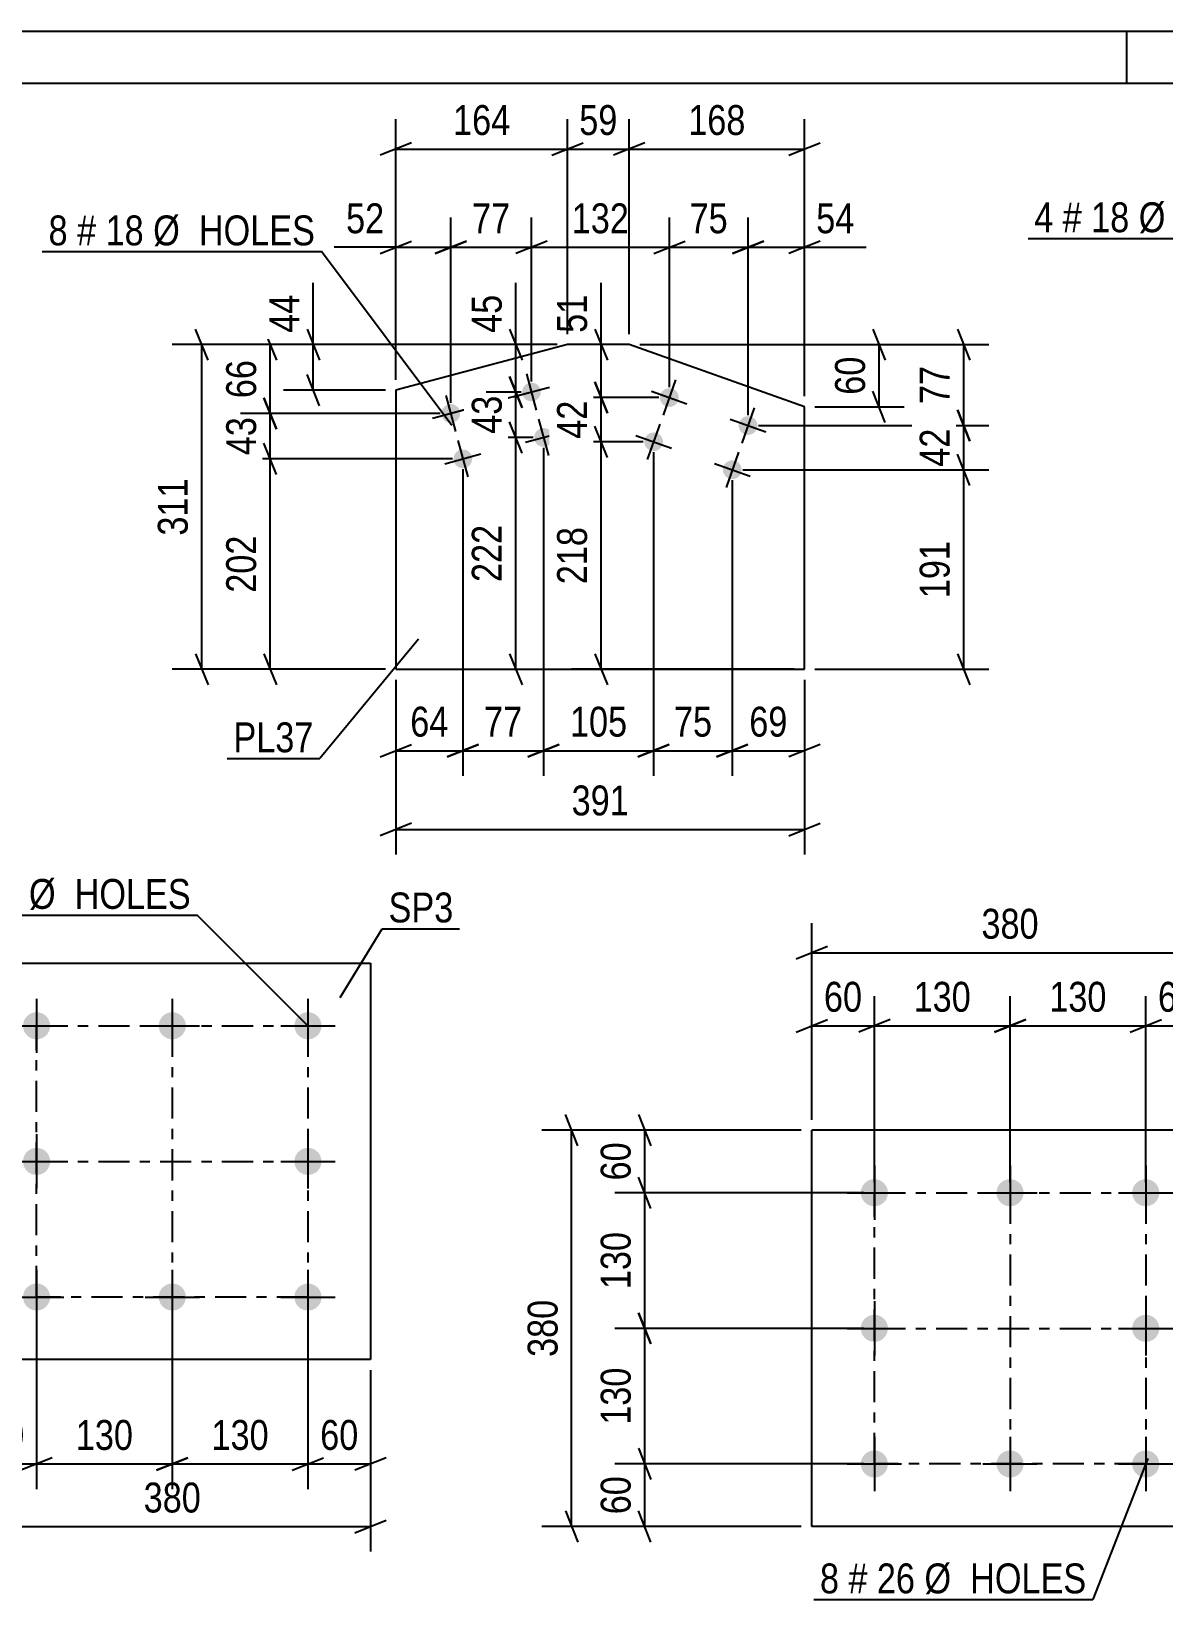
# Model space of a CAD drawing. Header units: millimetres. Extents: x 0 to 420, y 0 to 297.
# Drawn here: x 105 to 213.5, y 146.7 to 297 of the extents above; entities that cross this region are included whole.
import ezdxf

# ---------------------------------------------------------------- set-up
doc = ezdxf.new("R2010")
doc.units = ezdxf.units.MM
doc.linetypes.add('DXK_LINE_DOT3', pattern=[5.9187, 2.979, -0.9799, 0.9799, -0.9799])
doc.styles.add('Arial Narrow', font='ARIALN.TTF', dxfattribs={"height": 0.2})

# ---------------------------------------------------------------- blocks, each defined once
blk = doc.blocks.new('Unknown-283123132-1133')
at = {"color": 5, "linetype": 'Continuous'}
for p, q in [((420, 297), (0, 297)), ((210, 292), (210, 297)), ((415, 292), (5, 292))]:
    blk.add_line(p, q, dxfattribs=at)
blk = doc.blocks.new('Part-283123132-3939 - 3923')
at = {"color": 2, "linetype": 'Continuous'}
for p, q in [((99.54, 169.68), (99.54, 207.68)), ((99.54, 207.68), (137.54, 207.68)), ((137.54, 207.68), (137.54, 169.68)), ((137.54, 169.68), (99.54, 169.68))]:
    blk.add_line(p, q, dxfattribs=at)
blk = doc.blocks.new('Bolt-283123132-3944 - 3923')
at = {"linetype": 'Continuous'}
for points in [[(105.54, 202.98, -1), (105.54, 200.38, -1)], [(118.54, 202.98, -1), (118.54, 200.38, -1)], [(131.54, 202.98, -1), (131.54, 200.38, -1)], [(105.54, 189.98, -1), (105.54, 187.38, -1)], [(131.54, 189.98, -1), (131.54, 187.38, -1)], [(105.54, 176.98, -1), (105.54, 174.38, -1)], [(118.54, 176.98, -1), (118.54, 174.38, -1)], [(131.54, 176.98, -1), (131.54, 174.38, -1)]]:
    blk.add_hatch(color=1, dxfattribs=at).paths.add_polyline_path(points)
at = {"color": 1, "linetype": 'Continuous'}
for p, q in [((105.54, 204.28), (105.54, 199.08)), ((118.54, 204.28), (118.54, 199.08)), ((131.54, 204.28), (131.54, 199.08)), ((102.94, 201.68), (108.14, 201.68)), ((115.94, 201.68), (121.14, 201.68)), ((128.94, 201.68), (134.14, 201.68)), ((105.54, 191.28), (105.54, 186.08)), ((131.54, 191.28), (131.54, 186.08)), ((102.94, 188.68), (108.14, 188.68)), ((128.94, 188.68), (134.14, 188.68)), ((105.54, 178.28), (105.54, 173.08)), ((118.54, 178.28), (118.54, 173.08)), ((131.54, 178.28), (131.54, 173.08)), ((102.94, 175.68), (108.14, 175.68)), ((115.94, 175.68), (121.14, 175.68)), ((128.94, 175.68), (134.14, 175.68))]:
    blk.add_line(p, q, dxfattribs=at)
blk = doc.blocks.new('Part-283123132-3548 - 3532')
at = {"color": 2, "linetype": 'Continuous'}
for p, q in [((179.8, 153.68), (179.8, 191.68)), ((217.8, 191.68), (179.8, 191.68)), ((217.8, 191.68), (217.8, 153.68)), ((217.8, 153.68), (179.8, 153.68))]:
    blk.add_line(p, q, dxfattribs=at)
blk = doc.blocks.new('Bolt-283123132-3581 - 3532')
at = {"linetype": 'Continuous'}
for points in [[(185.8, 186.98, -1), (185.8, 184.38, -1)], [(198.8, 186.98, -1), (198.8, 184.38, -1)], [(211.8, 186.98, -1), (211.8, 184.38, -1)], [(185.8, 173.98, -1), (185.8, 171.38, -1)], [(211.8, 173.98, -1), (211.8, 171.38, -1)], [(185.8, 160.98, -1), (185.8, 158.38, -1)], [(198.8, 160.98, -1), (198.8, 158.38, -1)], [(211.8, 160.98, -1), (211.8, 158.38, -1)]]:
    blk.add_hatch(color=1, dxfattribs=at).paths.add_polyline_path(points)
at = {"color": 1, "linetype": 'Continuous'}
for p, q in [((185.8, 188.28), (185.8, 183.08)), ((198.8, 188.28), (198.8, 183.08)), ((211.8, 188.28), (211.8, 183.08)), ((183.2, 185.68), (188.4, 185.68)), ((196.2, 185.68), (201.4, 185.68)), ((209.2, 185.68), (214.4, 185.68)), ((185.8, 175.28), (185.8, 170.08)), ((211.8, 175.28), (211.8, 170.08)), ((183.2, 172.68), (188.4, 172.68)), ((209.2, 172.68), (214.4, 172.68)), ((185.8, 162.28), (185.8, 157.08)), ((198.8, 162.28), (198.8, 157.08)), ((211.8, 162.28), (211.8, 157.08)), ((183.2, 159.68), (188.4, 159.68)), ((196.2, 159.68), (201.4, 159.68)), ((209.2, 159.68), (214.4, 159.68))]:
    blk.add_line(p, q, dxfattribs=at)
blk = doc.blocks.new('Part-283123132-2908 - 2892')
at = {"color": 2, "linetype": 'Continuous'}
for p, q in [((156.4, 266.97), (139.97, 262.6)), ((162.32, 266.97), (156.4, 266.97)), ((179.11, 261.02), (162.32, 266.97)), ((139.97, 262.6), (139.97, 235.85)), ((179.11, 235.85), (179.11, 261.02)), ((139.97, 235.85), (179.11, 235.85))]:
    blk.add_line(p, q, dxfattribs=at)
blk = doc.blocks.new('Bolt-283123132-2913 - 2892')
at = {"linetype": 'Continuous'}
for points in [[(153.82, 262.66, -1), (152.08, 262.2, -1)], [(146.09, 260.61, -1), (144.35, 260.14, -1)], [(154.98, 258.31, -1), (153.24, 257.85, -1)], [(147.24, 256.26, -1), (145.51, 255.79, -1)]]:
    blk.add_hatch(color=1, dxfattribs=at).paths.add_polyline_path(points)
at = {"color": 1, "linetype": 'Continuous'}
for p, q in [((152.49, 264.17), (153.41, 260.69)), ((144.76, 262.11), (145.68, 258.64)), ((151.21, 261.97), (154.69, 262.89)), ((143.48, 259.91), (146.96, 260.84)), ((153.64, 259.82), (154.57, 256.34)), ((145.91, 257.77), (146.84, 254.29)), ((152.37, 257.62), (155.85, 258.55)), ((144.64, 255.56), (148.11, 256.49))]:
    blk.add_line(p, q, dxfattribs=at)
blk = doc.blocks.new('Bolt-283123132-2918 - 2892')
at = {"linetype": 'Continuous'}
for points in [[(167.01, 261.6, -1), (165.31, 262.2, -1)], [(174.55, 258.92, -1), (172.85, 259.52, -1)], [(165.5, 257.36, -1), (163.81, 257.96, -1)], [(173.04, 254.68, -1), (171.34, 255.28, -1)]]:
    blk.add_hatch(color=1, dxfattribs=at).paths.add_polyline_path(points)
at = {"color": 1, "linetype": 'Continuous'}
for p, q in [((166.76, 263.59), (165.56, 260.2)), ((164.46, 262.5), (167.85, 261.3)), ((174.3, 260.92), (173.1, 257.53)), ((165.26, 259.35), (164.05, 255.96)), ((172, 259.82), (175.39, 258.62)), ((162.96, 258.26), (166.35, 257.05)), ((170.5, 255.58), (173.89, 254.38)), ((172.79, 256.68), (171.59, 253.29))]:
    blk.add_line(p, q, dxfattribs=at)
blk = doc.blocks.new('Rectangle-283123132-4031 - 3923')
at = {"color": 1, "linetype": 'DXK_LINE_DOT3'}
blk.add_lwpolyline([(105.54, 201.68), (131.54, 201.68), (131.54, 175.68), (105.54, 175.68), (105.54, 201.68)], close=True, dxfattribs=at)
blk = doc.blocks.new('Rectangle-283123132-3668 - 3532')
at = {"color": 1, "linetype": 'DXK_LINE_DOT3'}
blk.add_lwpolyline([(185.8, 185.68), (211.8, 185.68), (211.8, 159.68), (185.8, 159.68), (185.8, 185.68)], close=True, dxfattribs=at)
blk = doc.blocks.new('Line-283123132-4017 - 3923')
at = {"color": 1, "linetype": 'DXK_LINE_DOT3'}
blk.add_line((118.54, 201.68), (118.54, 175.68), dxfattribs=at)
blk = doc.blocks.new('Line-283123132-3654 - 3532')
at = {"color": 1, "linetype": 'DXK_LINE_DOT3'}
blk.add_line((198.8, 185.68), (198.8, 159.68), dxfattribs=at)
blk = doc.blocks.new('Line-283123132-3191 - 2892')
at = {"color": 1, "linetype": 'DXK_LINE_DOT3'}
blk.add_line((152.95, 262.43), (145.22, 260.38), dxfattribs=at)
blk = doc.blocks.new('Line-283123132-4024 - 3923')
at = {"color": 1, "linetype": 'DXK_LINE_DOT3'}
blk.add_line((105.54, 188.68), (131.54, 188.68), dxfattribs=at)
blk = doc.blocks.new('Line-283123132-3661 - 3532')
at = {"color": 1, "linetype": 'DXK_LINE_DOT3'}
blk.add_line((185.8, 172.68), (211.8, 172.68), dxfattribs=at)
blk = doc.blocks.new('StraightDimension-283123132-3946 - 3923')
at = {"color": 7, "linetype": 'Continuous'}
for p, q in [((99.54, 168.68), (99.54, 151.28)), ((137.54, 168.68), (137.54, 151.28)), ((101.04, 154.28), (98.04, 153.08)), ((99.54, 153.68), (137.54, 153.68)), ((136.04, 153.08), (139.04, 154.28))]:
    blk.add_line(p, q, dxfattribs=at)
at = {"color": 0}
blk.add_wipeout([(121.88, 154.43), (121.88, 158.63), (115.2, 158.63), (115.2, 154.43)], dxfattribs=at)
at = {"color": 3, "style": 'Arial Narrow'}
blk.add_text('380', height=2.863, dxfattribs=at).set_placement((115.8, 155.03))
blk = doc.blocks.new('StraightDimension-283123132-3957 - 3923')
at = {"color": 7, "linetype": 'Continuous'}
for p, q in [((118.54, 174.68), (118.54, 157.28)), ((131.54, 174.68), (131.54, 157.28)), ((120.04, 160.28), (117.04, 159.08)), ((118.54, 159.68), (131.54, 159.68)), ((130.04, 159.08), (133.04, 160.28))]:
    blk.add_line(p, q, dxfattribs=at)
at = {"color": 0}
blk.add_wipeout([(128.39, 160.43), (128.39, 164.63), (121.7, 164.63), (121.7, 160.43)], dxfattribs=at)
at = {"color": 3, "style": 'Arial Narrow'}
blk.add_text('130', height=2.863, dxfattribs=at).set_placement((122.3, 161.03))
blk = doc.blocks.new('StraightDimension-283123132-3959 - 3923')
at = {"color": 7, "linetype": 'Continuous'}
for p, q in [((105.54, 174.68), (105.54, 157.28)), ((118.54, 174.68), (118.54, 157.28)), ((107.04, 160.28), (104.04, 159.08)), ((105.54, 159.68), (118.54, 159.68)), ((117.04, 159.08), (120.04, 160.28))]:
    blk.add_line(p, q, dxfattribs=at)
at = {"color": 0}
blk.add_wipeout([(115.38, 160.43), (115.38, 164.63), (108.7, 164.63), (108.7, 160.43)], dxfattribs=at)
at = {"color": 3, "style": 'Arial Narrow'}
blk.add_text('130', height=2.863, dxfattribs=at).set_placement((109.3, 161.03))
blk = doc.blocks.new('StraightDimension-283123132-3961 - 3923')
at = {"color": 7, "linetype": 'Continuous'}
for p, q in [((131.54, 174.68), (131.54, 157.28)), ((137.54, 168.68), (137.54, 157.28)), ((130.04, 159.08), (133.04, 160.28)), ((131.54, 159.68), (137.54, 159.68)), ((139.04, 160.28), (136.04, 159.08))]:
    blk.add_line(p, q, dxfattribs=at)
at = {"color": 0}
blk.add_wipeout([(136.97, 160.43), (136.97, 164.63), (132.11, 164.63), (132.11, 160.43)], dxfattribs=at)
at = {"color": 3, "style": 'Arial Narrow'}
blk.add_text('60', height=2.863, dxfattribs=at).set_placement((132.71, 161.03))
blk = doc.blocks.new('StraightDimension-283123132-3971 - 3923')
at = {"color": 7, "linetype": 'Continuous'}
for p, q in [((105.54, 174.68), (105.54, 157.28)), ((99.54, 168.68), (99.54, 157.28)), ((98.04, 159.08), (101.04, 160.28)), ((99.54, 159.68), (105.54, 159.68)), ((107.04, 160.28), (104.04, 159.08))]:
    blk.add_line(p, q, dxfattribs=at)
at = {"color": 0}
blk.add_wipeout([(104.97, 160.43), (104.97, 164.63), (100.11, 164.63), (100.11, 160.43)], dxfattribs=at)
at = {"color": 3, "style": 'Arial Narrow'}
blk.add_text('60', height=2.863, dxfattribs=at).set_placement((100.71, 161.03))
blk = doc.blocks.new('StraightDimension-283123132-3630 - 3532')
at = {"color": 7, "linetype": 'Continuous'}
for p, q in [((164.4, 184.18), (163.2, 187.18)), ((184.8, 185.68), (160.95, 185.68)), ((163.8, 172.68), (163.8, 185.68)), ((163.2, 174.18), (164.4, 171.18)), ((184.8, 172.68), (160.95, 172.68))]:
    blk.add_line(p, q, dxfattribs=at)
at = {"color": 0}
blk.add_wipeout([(163.05, 182.53), (158.85, 182.53), (158.85, 175.84), (163.05, 175.84)], dxfattribs=at)
at = {"color": 3, "style": 'Arial Narrow'}
blk.add_text('130', height=2.863, rotation=90.0002, dxfattribs=at).set_placement((162.45, 176.44))
blk = doc.blocks.new('StraightDimension-283123132-3583 - 3532')
at = {"color": 7, "linetype": 'Continuous'}
for p, q in [((179.8, 192.68), (179.8, 211.53)), ((217.8, 192.68), (217.8, 211.53)), ((181.3, 209.28), (178.3, 208.08)), ((216.3, 208.08), (219.3, 209.28)), ((179.8, 208.68), (217.8, 208.68))]:
    blk.add_line(p, q, dxfattribs=at)
at = {"color": 0}
blk.add_wipeout([(202.14, 209.43), (202.14, 213.63), (195.46, 213.63), (195.46, 209.43)], dxfattribs=at)
at = {"color": 3, "style": 'Arial Narrow'}
blk.add_text('380', height=2.863, dxfattribs=at).set_placement((196.06, 210.03))
blk = doc.blocks.new('StraightDimension-283123132-3594 - 3532')
at = {"color": 7, "linetype": 'Continuous'}
for p, q in [((198.8, 186.68), (198.8, 204.53)), ((211.8, 186.68), (211.8, 204.53)), ((200.3, 202.28), (197.3, 201.08)), ((198.8, 201.68), (211.8, 201.68)), ((210.3, 201.08), (213.3, 202.28))]:
    blk.add_line(p, q, dxfattribs=at)
at = {"color": 0}
blk.add_wipeout([(208.64, 202.43), (208.64, 206.63), (201.96, 206.63), (201.96, 202.43)], dxfattribs=at)
at = {"color": 3, "style": 'Arial Narrow'}
blk.add_text('130', height=2.863, dxfattribs=at).set_placement((202.56, 203.03))
blk = doc.blocks.new('StraightDimension-283123132-3596 - 3532')
at = {"color": 7, "linetype": 'Continuous'}
for p, q in [((185.8, 186.68), (185.8, 204.53)), ((198.8, 186.68), (198.8, 204.53)), ((187.3, 202.28), (184.3, 201.08)), ((185.8, 201.68), (198.8, 201.68)), ((197.3, 201.08), (200.3, 202.28))]:
    blk.add_line(p, q, dxfattribs=at)
at = {"color": 0}
blk.add_wipeout([(195.64, 202.43), (195.64, 206.63), (188.96, 206.63), (188.96, 202.43)], dxfattribs=at)
at = {"color": 3, "style": 'Arial Narrow'}
blk.add_text('130', height=2.863, dxfattribs=at).set_placement((189.56, 203.03))
blk = doc.blocks.new('StraightDimension-283123132-3598 - 3532')
at = {"color": 7, "linetype": 'Continuous'}
for p, q in [((211.8, 186.68), (211.8, 204.53)), ((217.8, 192.68), (217.8, 204.53)), ((210.3, 201.08), (213.3, 202.28)), ((211.8, 201.68), (217.8, 201.68)), ((219.3, 202.28), (216.3, 201.08))]:
    blk.add_line(p, q, dxfattribs=at)
at = {"color": 0}
blk.add_wipeout([(217.23, 202.43), (217.23, 206.63), (212.37, 206.63), (212.37, 202.43)], dxfattribs=at)
at = {"color": 3, "style": 'Arial Narrow'}
blk.add_text('60', height=2.863, dxfattribs=at).set_placement((212.97, 203.03))
blk = doc.blocks.new('StraightDimension-283123132-3608 - 3532')
at = {"color": 7, "linetype": 'Continuous'}
for p, q in [((179.8, 192.68), (179.8, 204.53)), ((185.8, 186.68), (185.8, 204.53)), ((178.3, 201.08), (181.3, 202.28)), ((179.8, 201.68), (185.8, 201.68)), ((187.3, 202.28), (184.3, 201.08))]:
    blk.add_line(p, q, dxfattribs=at)
at = {"color": 0}
blk.add_wipeout([(185.23, 202.43), (185.23, 206.63), (180.37, 206.63), (180.37, 202.43)], dxfattribs=at)
at = {"color": 3, "style": 'Arial Narrow'}
blk.add_text('60', height=2.863, dxfattribs=at).set_placement((180.97, 203.03))
blk = doc.blocks.new('StraightDimension-283123132-3619 - 3532')
at = {"color": 7, "linetype": 'Continuous'}
for p, q in [((157.4, 190.18), (156.2, 193.18)), ((178.8, 191.68), (153.95, 191.68)), ((156.8, 153.68), (156.8, 191.68)), ((156.2, 155.18), (157.4, 152.18)), ((178.8, 153.68), (153.95, 153.68))]:
    blk.add_line(p, q, dxfattribs=at)
at = {"color": 0}
blk.add_wipeout([(156.05, 176.03), (151.85, 176.03), (151.85, 169.34), (156.05, 169.34)], dxfattribs=at)
at = {"color": 3, "style": 'Arial Narrow'}
blk.add_text('380', height=2.863, rotation=90.0002, dxfattribs=at).set_placement((155.45, 169.94))
blk = doc.blocks.new('StraightDimension-283123132-3632 - 3532')
at = {"color": 7, "linetype": 'Continuous'}
for p, q in [((164.4, 171.18), (163.2, 174.18)), ((184.8, 172.68), (160.95, 172.68)), ((163.8, 159.68), (163.8, 172.68)), ((163.2, 161.18), (164.4, 158.18)), ((184.8, 159.68), (160.95, 159.68))]:
    blk.add_line(p, q, dxfattribs=at)
at = {"color": 0}
blk.add_wipeout([(163.05, 169.53), (158.85, 169.53), (158.85, 162.84), (163.05, 162.84)], dxfattribs=at)
at = {"color": 3, "style": 'Arial Narrow'}
blk.add_text('130', height=2.863, rotation=90.0002, dxfattribs=at).set_placement((162.45, 163.44))
blk = doc.blocks.new('StraightDimension-283123132-3634 - 3532')
at = {"color": 7, "linetype": 'Continuous'}
for p, q in [((163.2, 193.18), (164.4, 190.18)), ((178.8, 191.68), (160.95, 191.68)), ((163.8, 185.68), (163.8, 191.68)), ((164.4, 184.18), (163.2, 187.18)), ((184.8, 185.68), (160.95, 185.68))]:
    blk.add_line(p, q, dxfattribs=at)
at = {"color": 0}
blk.add_wipeout([(163.05, 191.11), (158.85, 191.11), (158.85, 186.26), (163.05, 186.26)], dxfattribs=at)
at = {"color": 3, "style": 'Arial Narrow'}
blk.add_text('60', height=2.863, rotation=90.0002, dxfattribs=at).set_placement((162.45, 186.86))
blk = doc.blocks.new('StraightDimension-283123132-3644 - 3532')
at = {"color": 7, "linetype": 'Continuous'}
for p, q in [((163.2, 161.18), (164.4, 158.18)), ((184.8, 159.68), (160.95, 159.68)), ((163.8, 153.68), (163.8, 159.68)), ((164.4, 152.18), (163.2, 155.18)), ((178.8, 153.68), (160.95, 153.68))]:
    blk.add_line(p, q, dxfattribs=at)
at = {"color": 0}
blk.add_wipeout([(163.05, 159.11), (158.85, 159.11), (158.85, 154.26), (163.05, 154.26)], dxfattribs=at)
at = {"color": 3, "style": 'Arial Narrow'}
blk.add_text('60', height=2.863, rotation=90.0002, dxfattribs=at).set_placement((162.45, 154.86))
blk = doc.blocks.new('StraightDimension-283123132-2920 - 2892')
at = {"color": 7, "linetype": 'Continuous'}
for p, q in [((146.37, 255.03), (146.37, 225.65)), ((139.97, 234.85), (139.97, 225.65)), ((138.47, 227.45), (141.47, 228.65)), ((147.87, 228.65), (144.87, 227.45)), ((139.97, 228.05), (146.37, 228.05))]:
    blk.add_line(p, q, dxfattribs=at)
at = {"color": 0}
blk.add_wipeout([(145.6, 228.8), (145.6, 233), (140.74, 233), (140.74, 228.8)], dxfattribs=at)
at = {"color": 3, "style": 'Arial Narrow'}
blk.add_text('64', height=2.863, dxfattribs=at).set_placement((141.34, 229.4))
blk = doc.blocks.new('StraightDimension-283123132-2977 - 2892')
at = {"color": 7, "linetype": 'Continuous'}
for p, q in [((160.22, 256.16), (159.02, 259.16)), ((163.65, 257.66), (156.77, 257.66)), ((159.62, 235.85), (159.62, 257.66)), ((159.02, 237.35), (160.22, 234.35)), ((178.11, 235.85), (156.77, 235.85))]:
    blk.add_line(p, q, dxfattribs=at)
at = {"color": 0}
blk.add_wipeout([(158.87, 250.09), (154.67, 250.09), (154.67, 243.41), (158.87, 243.41)], dxfattribs=at)
at = {"color": 3, "style": 'Arial Narrow'}
blk.add_text('218', height=2.863, rotation=90.0002, dxfattribs=at).set_placement((158.27, 244.01))
blk = doc.blocks.new('StraightDimension-283123132-2926 - 2892')
at = {"color": 7, "linetype": 'Continuous'}
for p, q in [((154.11, 257.08), (154.11, 225.65)), ((164.65, 256.66), (164.65, 225.65)), ((152.61, 227.45), (155.61, 228.65)), ((166.15, 228.65), (163.15, 227.45)), ((154.11, 228.05), (164.65, 228.05))]:
    blk.add_line(p, q, dxfattribs=at)
at = {"color": 0}
blk.add_wipeout([(162.72, 228.8), (162.72, 233), (156.04, 233), (156.04, 228.8)], dxfattribs=at)
at = {"color": 3, "style": 'Arial Narrow'}
blk.add_text('105', height=2.863, dxfattribs=at).set_placement((156.64, 229.4))
blk = doc.blocks.new('StraightDimension-283123132-3022 - 2892')
at = {"color": 7, "linetype": 'Continuous'}
for p, q in [((193.76, 268.47), (194.96, 265.47)), ((163.32, 266.97), (196.76, 266.97)), ((194.36, 259.22), (194.36, 266.97)), ((194.96, 257.72), (193.76, 260.72)), ((174.7, 259.22), (196.76, 259.22))]:
    blk.add_line(p, q, dxfattribs=at)
at = {"color": 0}
blk.add_wipeout([(193.61, 265.53), (189.41, 265.53), (189.41, 260.67), (193.61, 260.67)], dxfattribs=at)
at = {"color": 3, "style": 'Arial Narrow'}
blk.add_text('77', height=2.863, rotation=90.0002, dxfattribs=at).set_placement((193.01, 261.27))
blk = doc.blocks.new('StraightDimension-283123132-2934 - 2892')
at = {"color": 7, "linetype": 'Continuous'}
for p, q in [((154.11, 257.08), (154.11, 225.65)), ((146.37, 255.03), (146.37, 225.65)), ((144.87, 227.45), (147.87, 228.65)), ((155.61, 228.65), (152.61, 227.45)), ((146.37, 228.05), (154.11, 228.05))]:
    blk.add_line(p, q, dxfattribs=at)
at = {"color": 0}
blk.add_wipeout([(152.67, 228.8), (152.67, 233), (147.81, 233), (147.81, 228.8)], dxfattribs=at)
at = {"color": 3, "style": 'Arial Narrow'}
blk.add_text('77', height=2.863, dxfattribs=at).set_placement((148.41, 229.4))
blk = doc.blocks.new('StraightDimension-283123132-2942 - 2892')
at = {"color": 7, "linetype": 'Continuous'}
for p, q in [((172.19, 253.98), (172.19, 225.65)), ((179.11, 234.85), (179.11, 225.65)), ((170.69, 227.45), (173.69, 228.65)), ((180.61, 228.65), (177.61, 227.45)), ((172.19, 228.05), (179.11, 228.05))]:
    blk.add_line(p, q, dxfattribs=at)
at = {"color": 0}
blk.add_wipeout([(178.08, 228.8), (178.08, 233), (173.22, 233), (173.22, 228.8)], dxfattribs=at)
at = {"color": 3, "style": 'Arial Narrow'}
blk.add_text('69', height=2.863, dxfattribs=at).set_placement((173.82, 229.4))
blk = doc.blocks.new('StraightDimension-283123132-2948 - 2892')
at = {"color": 7, "linetype": 'Continuous'}
for p, q in [((164.65, 256.66), (164.65, 225.65)), ((172.19, 253.98), (172.19, 225.65)), ((163.15, 227.45), (166.15, 228.65)), ((173.69, 228.65), (170.69, 227.45)), ((164.65, 228.05), (172.19, 228.05))]:
    blk.add_line(p, q, dxfattribs=at)
at = {"color": 0}
blk.add_wipeout([(170.85, 228.8), (170.85, 233), (166, 233), (166, 228.8)], dxfattribs=at)
at = {"color": 3, "style": 'Arial Narrow'}
blk.add_text('75', height=2.863, dxfattribs=at).set_placement((166.6, 229.4))
blk = doc.blocks.new('StraightDimension-283123132-2957 - 2892')
at = {"color": 7, "linetype": 'Continuous'}
for p, q in [((159.02, 268.47), (160.22, 265.47)), ((161.32, 266.97), (156.77, 266.97)), ((159.62, 261.9), (159.62, 266.97)), ((160.22, 260.4), (159.02, 263.4)), ((165.16, 261.9), (156.77, 261.9))]:
    blk.add_line(p, q, dxfattribs=at)
at = {"color": 0}
blk.add_wipeout([(158.87, 272.35), (154.67, 272.35), (154.67, 267.5), (158.87, 267.5)], dxfattribs=at)
at = {"color": 7, "linetype": 'Continuous'}
blk.add_line((159.62, 266.97), (159.62, 272.88), dxfattribs=at)
blk.add_line((159.62, 266.97), (159.62, 272.88), dxfattribs=at)
at = {"color": 3, "style": 'Arial Narrow'}
blk.add_text('51', height=2.863, rotation=90.0002, dxfattribs=at).set_placement((158.27, 268.1))
blk = doc.blocks.new('StraightDimension-283123132-2967 - 2892')
at = {"color": 7, "linetype": 'Continuous'}
for p, q in [((159.02, 263.4), (160.22, 260.4)), ((165.16, 261.9), (156.77, 261.9)), ((159.62, 257.66), (159.62, 261.9)), ((160.22, 256.16), (159.02, 259.16)), ((163.65, 257.66), (156.77, 257.66))]:
    blk.add_line(p, q, dxfattribs=at)
at = {"color": 0}
blk.add_wipeout([(158.87, 262.21), (154.67, 262.21), (154.67, 257.35), (158.87, 257.35)], dxfattribs=at)
at = {"color": 3, "style": 'Arial Narrow'}
blk.add_text('42', height=2.863, rotation=90.0002, dxfattribs=at).set_placement((158.27, 257.95))
blk = doc.blocks.new('StraightDimension-283123132-2986 - 2892')
at = {"color": 7, "linetype": 'Continuous'}
for p, q in [((152.05, 256.58), (150.85, 259.58)), ((153.11, 258.08), (148.6, 258.08)), ((151.45, 235.85), (151.45, 258.08)), ((150.85, 237.35), (152.05, 234.35)), ((140.97, 235.85), (153.85, 235.85))]:
    blk.add_line(p, q, dxfattribs=at)
at = {"color": 0}
blk.add_wipeout([(150.7, 250.31), (146.5, 250.31), (146.5, 243.62), (150.7, 243.62)], dxfattribs=at)
at = {"color": 3, "style": 'Arial Narrow'}
blk.add_text('222', height=2.863, rotation=90.0002, dxfattribs=at).set_placement((150.1, 244.22))
blk = doc.blocks.new('StraightDimension-283123132-2994 - 2892')
at = {"color": 7, "linetype": 'Continuous'}
for p, q in [((150.85, 263.93), (152.05, 260.93)), ((151.95, 262.43), (148.6, 262.43)), ((151.45, 258.08), (151.45, 262.43)), ((152.05, 256.58), (150.85, 259.58)), ((153.11, 258.08), (148.6, 258.08))]:
    blk.add_line(p, q, dxfattribs=at)
at = {"color": 0}
blk.add_wipeout([(150.7, 262.69), (146.5, 262.69), (146.5, 257.83), (150.7, 257.83)], dxfattribs=at)
at = {"color": 3, "style": 'Arial Narrow'}
blk.add_text('43', height=2.863, rotation=90.0002, dxfattribs=at).set_placement((150.1, 258.43))
blk = doc.blocks.new('StraightDimension-283123132-3068 - 2892')
at = {"color": 7, "linetype": 'Continuous'}
for p, q in [((139.97, 263.6), (139.97, 279.15)), ((145.22, 261.38), (145.22, 279.15)), ((138.47, 275.7), (141.47, 276.9)), ((146.72, 276.9), (143.72, 275.7)), ((139.97, 276.3), (145.22, 276.3))]:
    blk.add_line(p, q, dxfattribs=at)
at = {"color": 0}
blk.add_wipeout([(139.44, 277.05), (139.44, 281.25), (134.59, 281.25), (134.59, 277.05)], dxfattribs=at)
at = {"color": 7, "linetype": 'Continuous'}
blk.add_line((139.97, 276.3), (134.06, 276.3), dxfattribs=at)
blk.add_line((139.97, 276.3), (134.06, 276.3), dxfattribs=at)
at = {"color": 3, "style": 'Arial Narrow'}
blk.add_text('52', height=2.863, dxfattribs=at).set_placement((135.19, 277.65))
blk = doc.blocks.new('StraightDimension-283123132-3004 - 2892')
at = {"color": 7, "linetype": 'Continuous'}
for p, q in [((150.85, 268.47), (152.05, 265.47)), ((155.4, 266.97), (148.6, 266.97)), ((151.45, 262.43), (151.45, 266.97)), ((152.05, 260.93), (150.85, 263.93)), ((151.95, 262.43), (148.6, 262.43))]:
    blk.add_line(p, q, dxfattribs=at)
at = {"color": 0}
blk.add_wipeout([(150.7, 272.35), (146.5, 272.35), (146.5, 267.5), (150.7, 267.5)], dxfattribs=at)
at = {"color": 7, "linetype": 'Continuous'}
blk.add_line((151.45, 266.97), (151.45, 272.88), dxfattribs=at)
blk.add_line((151.45, 266.97), (151.45, 272.88), dxfattribs=at)
at = {"color": 3, "style": 'Arial Narrow'}
blk.add_text('45', height=2.863, rotation=90.0002, dxfattribs=at).set_placement((150.1, 268.1))
blk = doc.blocks.new('StraightDimension-283123132-3015 - 2892')
at = {"color": 7, "linetype": 'Continuous'}
for p, q in [((121.97, 265.47), (120.77, 268.47)), ((155.4, 266.97), (118.52, 266.97)), ((121.37, 235.85), (121.37, 266.97)), ((120.77, 237.35), (121.97, 234.35)), ((138.97, 235.85), (118.52, 235.85))]:
    blk.add_line(p, q, dxfattribs=at)
at = {"color": 0}
blk.add_wipeout([(120.62, 254.75), (116.42, 254.75), (116.42, 248.07), (120.62, 248.07)], dxfattribs=at)
at = {"color": 3, "style": 'Arial Narrow'}
blk.add_text('311', height=2.863, rotation=90.0002, dxfattribs=at).set_placement((120.02, 248.67))
blk = doc.blocks.new('StraightDimension-283123132-3030 - 2892')
at = {"color": 7, "linetype": 'Continuous'}
for p, q in [((193.76, 260.72), (194.96, 257.72)), ((174.7, 259.22), (196.76, 259.22)), ((194.36, 254.98), (194.36, 259.22)), ((194.96, 253.48), (193.76, 256.48)), ((173.19, 254.98), (196.76, 254.98))]:
    blk.add_line(p, q, dxfattribs=at)
at = {"color": 0}
blk.add_wipeout([(193.61, 259.53), (189.41, 259.53), (189.41, 254.67), (193.61, 254.67)], dxfattribs=at)
at = {"color": 3, "style": 'Arial Narrow'}
blk.add_text('42', height=2.863, rotation=90.0002, dxfattribs=at).set_placement((193.01, 255.27))
blk = doc.blocks.new('StraightDimension-283123132-3038 - 2892')
at = {"color": 7, "linetype": 'Continuous'}
for p, q in [((194.96, 253.48), (193.76, 256.48)), ((173.19, 254.98), (196.76, 254.98)), ((194.36, 235.85), (194.36, 254.98)), ((193.76, 237.35), (194.96, 234.35)), ((180.11, 235.85), (196.76, 235.85))]:
    blk.add_line(p, q, dxfattribs=at)
at = {"color": 0}
blk.add_wipeout([(193.61, 248.76), (189.41, 248.76), (189.41, 242.07), (193.61, 242.07)], dxfattribs=at)
at = {"color": 3, "style": 'Arial Narrow'}
blk.add_text('191', height=2.863, rotation=90.0002, dxfattribs=at).set_placement((193.01, 242.67))
blk = doc.blocks.new('StraightDimension-283123132-3045 - 2892')
at = {"color": 7, "linetype": 'Continuous'}
for p, q in [((128.52, 254.53), (127.32, 257.53)), ((145.37, 256.03), (125.07, 256.03)), ((127.92, 235.85), (127.92, 256.03)), ((127.32, 237.35), (128.52, 234.35)), ((138.97, 235.85), (125.07, 235.85))]:
    blk.add_line(p, q, dxfattribs=at)
at = {"color": 0}
blk.add_wipeout([(127.17, 249.28), (122.97, 249.28), (122.97, 242.59), (127.17, 242.59)], dxfattribs=at)
at = {"color": 3, "style": 'Arial Narrow'}
blk.add_text('202', height=2.863, rotation=90.0002, dxfattribs=at).set_placement((126.57, 243.19))
blk = doc.blocks.new('StraightDimension-283123132-3098 - 2892')
at = {"color": 7, "linetype": 'Continuous'}
for p, q in [((166.16, 262.9), (166.16, 279.15)), ((173.7, 260.22), (173.7, 279.15)), ((164.66, 275.7), (167.66, 276.9)), ((175.2, 276.9), (172.2, 275.7)), ((166.16, 276.3), (173.7, 276.3))]:
    blk.add_line(p, q, dxfattribs=at)
at = {"color": 0}
blk.add_wipeout([(172.36, 277.05), (172.36, 281.25), (167.5, 281.25), (167.5, 277.05)], dxfattribs=at)
at = {"color": 3, "style": 'Arial Narrow'}
blk.add_text('75', height=2.863, dxfattribs=at).set_placement((168.1, 277.65))
blk = doc.blocks.new('StraightDimension-283123132-3051 - 2892')
at = {"color": 7, "linetype": 'Continuous'}
for p, q in [((127.32, 261.88), (128.52, 258.88)), ((144.22, 260.38), (125.07, 260.38)), ((127.92, 256.03), (127.92, 260.38)), ((128.52, 254.53), (127.32, 257.53)), ((145.37, 256.03), (125.07, 256.03))]:
    blk.add_line(p, q, dxfattribs=at)
at = {"color": 0}
blk.add_wipeout([(127.17, 260.63), (122.97, 260.63), (122.97, 255.77), (127.17, 255.77)], dxfattribs=at)
at = {"color": 3, "style": 'Arial Narrow'}
blk.add_text('43', height=2.863, rotation=90.0002, dxfattribs=at).set_placement((126.57, 256.37))
blk = doc.blocks.new('StraightDimension-283123132-3059 - 2892')
at = {"color": 7, "linetype": 'Continuous'}
for p, q in [((127.32, 268.47), (128.52, 265.47)), ((155.4, 266.97), (125.07, 266.97)), ((127.92, 260.38), (127.92, 266.97)), ((128.52, 258.88), (127.32, 261.88)), ((144.22, 260.38), (125.07, 260.38))]:
    blk.add_line(p, q, dxfattribs=at)
at = {"color": 0}
blk.add_wipeout([(127.17, 266.1), (122.97, 266.1), (122.97, 261.24), (127.17, 261.24)], dxfattribs=at)
at = {"color": 3, "style": 'Arial Narrow'}
blk.add_text('66', height=2.863, rotation=90.0002, dxfattribs=at).set_placement((126.57, 261.84))
blk = doc.blocks.new('StraightDimension-283123132-3078 - 2892')
at = {"color": 7, "linetype": 'Continuous'}
for p, q in [((145.22, 261.38), (145.22, 279.15)), ((152.95, 263.43), (152.95, 279.15)), ((143.72, 275.7), (146.72, 276.9)), ((154.45, 276.9), (151.45, 275.7)), ((145.22, 276.3), (152.95, 276.3))]:
    blk.add_line(p, q, dxfattribs=at)
at = {"color": 0}
blk.add_wipeout([(151.51, 277.05), (151.51, 281.25), (146.66, 281.25), (146.66, 277.05)], dxfattribs=at)
at = {"color": 3, "style": 'Arial Narrow'}
blk.add_text('77', height=2.863, dxfattribs=at).set_placement((147.26, 277.65))
blk = doc.blocks.new('StraightDimension-283123132-3088 - 2892')
at = {"color": 7, "linetype": 'Continuous'}
for p, q in [((152.95, 263.43), (152.95, 279.15)), ((166.16, 262.9), (166.16, 279.15)), ((154.45, 276.9), (151.45, 275.7)), ((164.66, 275.7), (167.66, 276.9)), ((152.95, 276.3), (166.16, 276.3))]:
    blk.add_line(p, q, dxfattribs=at)
at = {"color": 0}
blk.add_wipeout([(162.9, 277.05), (162.9, 281.25), (156.21, 281.25), (156.21, 277.05)], dxfattribs=at)
at = {"color": 3, "style": 'Arial Narrow'}
blk.add_text('132', height=2.863, dxfattribs=at).set_placement((156.81, 277.65))
blk = doc.blocks.new('StraightDimension-283123132-3108 - 2892')
at = {"color": 7, "linetype": 'Continuous'}
for p, q in [((173.7, 260.22), (173.7, 279.15)), ((179.11, 262.02), (179.11, 279.15)), ((172.2, 275.7), (175.2, 276.9)), ((180.61, 276.9), (177.61, 275.7)), ((173.7, 276.3), (179.11, 276.3))]:
    blk.add_line(p, q, dxfattribs=at)
at = {"color": 0}
blk.add_wipeout([(184.49, 277.05), (184.49, 281.25), (179.63, 281.25), (179.63, 277.05)], dxfattribs=at)
at = {"color": 7, "linetype": 'Continuous'}
blk.add_line((179.11, 276.3), (185.01, 276.3), dxfattribs=at)
blk.add_line((179.11, 276.3), (185.01, 276.3), dxfattribs=at)
at = {"color": 3, "style": 'Arial Narrow'}
blk.add_text('54', height=2.863, dxfattribs=at).set_placement((180.23, 277.65))
blk = doc.blocks.new('StraightDimension-283123132-3119 - 2892')
at = {"color": 7, "linetype": 'Continuous'}
for p, q in [((131.45, 268.47), (132.65, 265.47)), ((155.4, 266.97), (129.2, 266.97)), ((132.05, 262.6), (132.05, 266.97)), ((132.65, 261.1), (131.45, 264.1)), ((138.97, 262.6), (129.2, 262.6))]:
    blk.add_line(p, q, dxfattribs=at)
at = {"color": 0}
blk.add_wipeout([(131.3, 272.35), (127.1, 272.35), (127.1, 267.5), (131.3, 267.5)], dxfattribs=at)
at = {"color": 7, "linetype": 'Continuous'}
blk.add_line((132.05, 266.97), (132.05, 272.88), dxfattribs=at)
blk.add_line((132.05, 266.97), (132.05, 272.88), dxfattribs=at)
at = {"color": 3, "style": 'Arial Narrow'}
blk.add_text('44', height=2.863, rotation=90.0002, dxfattribs=at).set_placement((130.7, 268.1))
blk = doc.blocks.new('StraightDimension-283123132-3134 - 2892')
at = {"color": 7, "linetype": 'Continuous'}
for p, q in [((185.65, 268.47), (186.85, 265.47)), ((163.32, 266.97), (188.65, 266.97)), ((186.25, 261.02), (186.25, 266.97)), ((186.85, 259.52), (185.65, 262.52)), ((180.11, 261.02), (188.65, 261.02))]:
    blk.add_line(p, q, dxfattribs=at)
at = {"color": 0}
blk.add_wipeout([(185.5, 266.42), (181.3, 266.42), (181.3, 261.57), (185.5, 261.57)], dxfattribs=at)
at = {"color": 3, "style": 'Arial Narrow'}
blk.add_text('60', height=2.863, rotation=90.0002, dxfattribs=at).set_placement((184.9, 262.17))
blk = doc.blocks.new('StraightDimension-283123132-3149 - 2892')
at = {"color": 7, "linetype": 'Continuous'}
for p, q in [((139.97, 234.85), (139.97, 218.1)), ((179.11, 234.85), (179.11, 218.1)), ((141.47, 221.1), (138.47, 219.9)), ((177.61, 219.9), (180.61, 221.1)), ((139.97, 220.5), (179.11, 220.5))]:
    blk.add_line(p, q, dxfattribs=at)
at = {"color": 0}
blk.add_wipeout([(162.88, 221.25), (162.88, 225.45), (156.2, 225.45), (156.2, 221.25)], dxfattribs=at)
at = {"color": 3, "style": 'Arial Narrow'}
blk.add_text('391', height=2.863, dxfattribs=at).set_placement((156.8, 221.85))
blk = doc.blocks.new('StraightDimension-283123132-3154 - 2892')
at = {"color": 7, "linetype": 'Continuous'}
for p, q in [((162.32, 267.97), (162.32, 288.57)), ((179.11, 262.02), (179.11, 288.57)), ((163.82, 286.32), (160.82, 285.12)), ((162.32, 285.72), (179.11, 285.72)), ((177.61, 285.12), (180.61, 286.32))]:
    blk.add_line(p, q, dxfattribs=at)
at = {"color": 0}
blk.add_wipeout([(174.06, 286.47), (174.06, 290.67), (167.37, 290.67), (167.37, 286.47)], dxfattribs=at)
at = {"color": 3, "style": 'Arial Narrow'}
blk.add_text('168', height=2.863, dxfattribs=at).set_placement((167.97, 287.07))
blk = doc.blocks.new('StraightDimension-283123132-3164 - 2892')
at = {"color": 7, "linetype": 'Continuous'}
for p, q in [((156.4, 267.97), (156.4, 288.57)), ((162.32, 267.97), (162.32, 288.57)), ((154.9, 285.12), (157.9, 286.32)), ((156.4, 285.72), (162.32, 285.72)), ((163.82, 286.32), (160.82, 285.12))]:
    blk.add_line(p, q, dxfattribs=at)
at = {"color": 0}
blk.add_wipeout([(161.79, 286.47), (161.79, 290.67), (156.93, 290.67), (156.93, 286.47)], dxfattribs=at)
at = {"color": 3, "style": 'Arial Narrow'}
blk.add_text('59', height=2.863, dxfattribs=at).set_placement((157.53, 287.07))
blk = doc.blocks.new('StraightDimension-283123132-3174 - 2892')
at = {"color": 7, "linetype": 'Continuous'}
for p, q in [((139.97, 263.6), (139.97, 288.57)), ((156.4, 267.97), (156.4, 288.57)), ((141.47, 286.32), (138.47, 285.12)), ((139.97, 285.72), (156.4, 285.72)), ((154.9, 285.12), (157.9, 286.32))]:
    blk.add_line(p, q, dxfattribs=at)
at = {"color": 0}
blk.add_wipeout([(151.53, 286.47), (151.53, 290.67), (144.84, 290.67), (144.84, 286.47)], dxfattribs=at)
at = {"color": 3, "style": 'Arial Narrow'}
blk.add_text('164', height=2.863, dxfattribs=at).set_placement((145.44, 287.07))
blk = doc.blocks.new('Mark-283123132-3935 - 3923')
at = {"color": 0}
blk.add_wipeout([(145.47, 211.59), (145.47, 214.59), (139.26, 214.59), (139.26, 211.59)], dxfattribs=at)
blk.add_wipeout([(145.47, 211.59), (145.47, 214.59), (139.26, 214.59), (139.26, 211.59)], dxfattribs=at)
at = {"color": 30, "linetype": 'Continuous'}
for p, q in [((134.61, 204.39), (138.66, 210.99)), ((138.66, 210.99), (146.07, 210.99))]:
    blk.add_line(p, q, dxfattribs=at)
at = {"color": 3, "style": 'Arial Narrow'}
blk.add_text('SP3', height=2.863, dxfattribs=at).set_placement((139.26, 211.59))
blk = doc.blocks.new('Mark-283123132-3940 - 3923')
at = {"color": 0}
for points in [[(96.62, 212.89), (96.62, 215.89), (94.8, 215.89), (94.8, 212.89)], [(99.35, 212.89), (99.35, 215.89), (97.52, 215.89), (97.52, 212.89)], [(103.91, 212.89), (103.91, 215.89), (100.25, 215.89), (100.25, 212.89)], [(120.34, 212.89), (120.34, 215.89), (104.81, 215.89), (104.81, 212.89)]]:
    blk.add_wipeout(points, dxfattribs=at)
for points in [[(96.62, 212.89), (96.62, 215.89), (94.8, 215.89), (94.8, 212.89)], [(99.35, 212.89), (99.35, 215.89), (97.52, 215.89), (97.52, 212.89)], [(103.91, 212.89), (103.91, 215.89), (100.25, 215.89), (100.25, 212.89)], [(120.34, 212.89), (120.34, 215.89), (104.81, 215.89), (104.81, 212.89)]]:
    blk.add_wipeout(points, dxfattribs=at)
at = {"color": 7, "linetype": 'Continuous'}
for p in [(94.2, 212.29), (131.54, 201.68)]:
    blk.add_line(p, (120.94, 212.29), dxfattribs=at)
at = {"color": 3, "style": 'Arial Narrow'}
for s, height, p in [('8', 2.86, (94.8, 212.89)), ('#', 2.86, (97.52, 212.89)), ('26', 2.863, (100.25, 212.89)), ('Ø  HOLES', 2.863, (104.81, 212.89))]:
    blk.add_text(s, height=height, dxfattribs=at).set_placement(p)
blk = doc.blocks.new('Mark-283123132-3577 - 3532')
at = {"color": 0}
for points in [[(182.42, 147.28), (182.42, 150.28), (180.59, 150.28), (180.59, 147.28)], [(185.14, 147.28), (185.14, 150.28), (183.32, 150.28), (183.32, 147.28)], [(189.7, 147.28), (189.7, 150.28), (186.04, 150.28), (186.04, 147.28)], [(206.13, 147.28), (206.13, 150.28), (190.6, 150.28), (190.6, 147.28)]]:
    blk.add_wipeout(points, dxfattribs=at)
for points in [[(182.42, 147.28), (182.42, 150.28), (180.59, 150.28), (180.59, 147.28)], [(185.14, 147.28), (185.14, 150.28), (183.32, 150.28), (183.32, 147.28)], [(189.7, 147.28), (189.7, 150.28), (186.04, 150.28), (186.04, 147.28)], [(206.13, 147.28), (206.13, 150.28), (190.6, 150.28), (190.6, 147.28)]]:
    blk.add_wipeout(points, dxfattribs=at)
at = {"color": 7, "linetype": 'Continuous'}
for p in [(211.99, 160.21), (179.99, 146.68)]:
    blk.add_line(p, (206.73, 146.68), dxfattribs=at)
at = {"color": 3, "style": 'Arial Narrow'}
for s, height, p in [('8', 2.86, (180.59, 147.28)), ('#', 2.86, (183.32, 147.28)), ('26', 2.863, (186.04, 147.28)), ('Ø  HOLES', 2.863, (190.6, 147.28))]:
    blk.add_text(s, height=height, dxfattribs=at).set_placement(p)
blk = doc.blocks.new('Mark-283123132-2904 - 2892')
at = {"color": 0}
blk.add_wipeout([(132.07, 227.9), (132.07, 230.9), (124.4, 230.9), (124.4, 227.9)], dxfattribs=at)
blk.add_wipeout([(132.07, 227.9), (132.07, 230.9), (124.4, 230.9), (124.4, 227.9)], dxfattribs=at)
at = {"color": 30, "linetype": 'Continuous'}
for p in [(142.14, 238.73), (123.8, 227.3)]:
    blk.add_line(p, (132.67, 227.3), dxfattribs=at)
at = {"color": 3, "style": 'Arial Narrow'}
blk.add_text('PL37', height=2.863, dxfattribs=at).set_placement((124.4, 227.9))
blk = doc.blocks.new('MarkSet-283123132-16109 - 2892')
at = {"color": 0}
for points in [[(108.52, 276.49), (108.52, 279.49), (106.69, 279.49), (106.69, 276.49)], [(111.25, 276.49), (111.25, 279.49), (109.42, 279.49), (109.42, 276.49)], [(115.81, 276.49), (115.81, 279.49), (112.15, 279.49), (112.15, 276.49)], [(132.23, 276.49), (132.23, 279.49), (116.71, 279.49), (116.71, 276.49)]]:
    blk.add_wipeout(points, dxfattribs=at)
for points in [[(108.52, 276.49), (108.52, 279.49), (106.69, 279.49), (106.69, 276.49)], [(111.25, 276.49), (111.25, 279.49), (109.42, 279.49), (109.42, 276.49)], [(115.81, 276.49), (115.81, 279.49), (112.15, 279.49), (112.15, 276.49)], [(132.23, 276.49), (132.23, 279.49), (116.71, 279.49), (116.71, 276.49)]]:
    blk.add_wipeout(points, dxfattribs=at)
at = {"color": 7, "linetype": 'Continuous'}
for p in [(106.09, 275.89), (145.32, 259.22)]:
    blk.add_line(p, (132.83, 275.89), dxfattribs=at)
at = {"color": 3, "style": 'Arial Narrow'}
for s, height, p in [('8', 2.86, (106.69, 276.49)), ('#', 2.86, (109.42, 276.49)), ('18', 2.863, (112.15, 276.49)), ('Ø  HOLES', 2.863, (116.71, 276.49))]:
    blk.add_text(s, height=height, dxfattribs=at).set_placement(p)
blk = doc.blocks.new('Mark-283123132-2315 - 2298')
at = {"color": 0}
for points in [[(202.94, 277.75), (202.94, 280.75), (201.12, 280.75), (201.12, 277.75)], [(205.67, 277.75), (205.67, 280.75), (203.84, 280.75), (203.84, 277.75)], [(210.23, 277.75), (210.23, 280.75), (206.57, 280.75), (206.57, 277.75)], [(226.66, 277.75), (226.66, 280.75), (211.13, 280.75), (211.13, 277.75)]]:
    blk.add_wipeout(points, dxfattribs=at)
for points in [[(202.94, 277.75), (202.94, 280.75), (201.12, 280.75), (201.12, 277.75)], [(205.67, 277.75), (205.67, 280.75), (203.84, 280.75), (203.84, 277.75)], [(210.23, 277.75), (210.23, 280.75), (206.57, 280.75), (206.57, 277.75)], [(226.66, 277.75), (226.66, 280.75), (211.13, 280.75), (211.13, 277.75)]]:
    blk.add_wipeout(points, dxfattribs=at)
at = {"color": 7, "linetype": 'Continuous'}
for p in [(200.52, 277.15), (238.73, 260.67)]:
    blk.add_line(p, (227.26, 277.15), dxfattribs=at)
at = {"color": 3, "style": 'Arial Narrow'}
for s, height, p in [('4', 2.86, (201.12, 277.75)), ('#', 2.86, (203.84, 277.75)), ('18', 2.863, (206.57, 277.75)), ('Ø  HOLES', 2.863, (211.13, 277.75))]:
    blk.add_text(s, height=height, dxfattribs=at).set_placement(p)

msp = doc.modelspace()

# ---------------------------------------------------------------- block references
for name in ['Unknown-283123132-1133', 'Part-283123132-2908 - 2892', 'Bolt-283123132-2913 - 2892', 'Bolt-283123132-2918 - 2892', 'Line-283123132-3191 - 2892', 'Part-283123132-3939 - 3923', 'Bolt-283123132-3944 - 3923', 'Rectangle-283123132-4031 - 3923', 'Line-283123132-4017 - 3923', 'Part-283123132-3548 - 3532', 'Line-283123132-4024 - 3923', 'Bolt-283123132-3581 - 3532', 'Rectangle-283123132-3668 - 3532', 'Line-283123132-3654 - 3532', 'Line-283123132-3661 - 3532']:
    msp.add_blockref(name, (0, 0))

# ---------------------------------------------------------------- next in the draw order: block references
for name in ['Mark-283123132-2315 - 2298', 'StraightDimension-283123132-2977 - 2892', 'StraightDimension-283123132-2920 - 2892', 'Mark-283123132-3940 - 3923', 'Mark-283123132-3935 - 3923', 'StraightDimension-283123132-3583 - 3532', 'StraightDimension-283123132-3630 - 3532', 'StraightDimension-283123132-3946 - 3923']:
    msp.add_blockref(name, (0, 0))

# ---------------------------------------------------------------- next in the draw order: block references
for name in ['StraightDimension-283123132-2926 - 2892', 'StraightDimension-283123132-2942 - 2892', 'StraightDimension-283123132-3594 - 3532', 'StraightDimension-283123132-3957 - 3923']:
    msp.add_blockref(name, (0, 0))

# ---------------------------------------------------------------- next in the draw order: block references
for name in ['StraightDimension-283123132-3022 - 2892', 'StraightDimension-283123132-2934 - 2892', 'StraightDimension-283123132-2948 - 2892', 'StraightDimension-283123132-3596 - 3532', 'StraightDimension-283123132-3598 - 3532', 'StraightDimension-283123132-3959 - 3923', 'StraightDimension-283123132-3961 - 3923']:
    msp.add_blockref(name, (0, 0))

# ---------------------------------------------------------------- next in the draw order: block references
for name in ['StraightDimension-283123132-2957 - 2892', 'StraightDimension-283123132-3030 - 2892', 'StraightDimension-283123132-2986 - 2892', 'StraightDimension-283123132-3608 - 3532', 'StraightDimension-283123132-3971 - 3923']:
    msp.add_blockref(name, (0, 0))

# ---------------------------------------------------------------- next in the draw order: block references
for name in ['StraightDimension-283123132-2994 - 2892', 'StraightDimension-283123132-2967 - 2892', 'StraightDimension-283123132-3038 - 2892', 'StraightDimension-283123132-3619 - 3532']:
    msp.add_blockref(name, (0, 0))

# ---------------------------------------------------------------- next in the draw order: block references
for name in ['StraightDimension-283123132-3068 - 2892', 'StraightDimension-283123132-3098 - 2892', 'StraightDimension-283123132-3634 - 3532', 'StraightDimension-283123132-3632 - 3532']:
    msp.add_blockref(name, (0, 0))

# ---------------------------------------------------------------- next in the draw order: block references
for name in ['StraightDimension-283123132-3108 - 2892', 'StraightDimension-283123132-3004 - 2892', 'StraightDimension-283123132-3644 - 3532']:
    msp.add_blockref(name, (0, 0))

# ---------------------------------------------------------------- next in the draw order: block references
for name in ['StraightDimension-283123132-3015 - 2892', 'Mark-283123132-3577 - 3532']:
    msp.add_blockref(name, (0, 0))

# ---------------------------------------------------------------- next in the draw order: block references
msp.add_blockref('StraightDimension-283123132-3045 - 2892', (0, 0))

# ---------------------------------------------------------------- next in the draw order: block references
for name in ['StraightDimension-283123132-3051 - 2892', 'StraightDimension-283123132-3149 - 2892']:
    msp.add_blockref(name, (0, 0))

# ---------------------------------------------------------------- next in the draw order: block references
for name in ['StraightDimension-283123132-3059 - 2892', 'Mark-283123132-2904 - 2892']:
    msp.add_blockref(name, (0, 0))

# ---------------------------------------------------------------- next in the draw order: block references
msp.add_blockref('StraightDimension-283123132-3078 - 2892', (0, 0))

# ---------------------------------------------------------------- next in the draw order: block references
msp.add_blockref('StraightDimension-283123132-3088 - 2892', (0, 0))

# ---------------------------------------------------------------- next in the draw order: block references
for name in ['StraightDimension-283123132-3119 - 2892', 'StraightDimension-283123132-3134 - 2892']:
    msp.add_blockref(name, (0, 0))

# ---------------------------------------------------------------- next in the draw order: block references
msp.add_blockref('StraightDimension-283123132-3154 - 2892', (0, 0))

# ---------------------------------------------------------------- next in the draw order: block references
msp.add_blockref('StraightDimension-283123132-3164 - 2892', (0, 0))

# ---------------------------------------------------------------- next in the draw order: block references
msp.add_blockref('StraightDimension-283123132-3174 - 2892', (0, 0))

# ---------------------------------------------------------------- next in the draw order: block references
msp.add_blockref('MarkSet-283123132-16109 - 2892', (0, 0))

doc.saveas('drawing.dxf')
